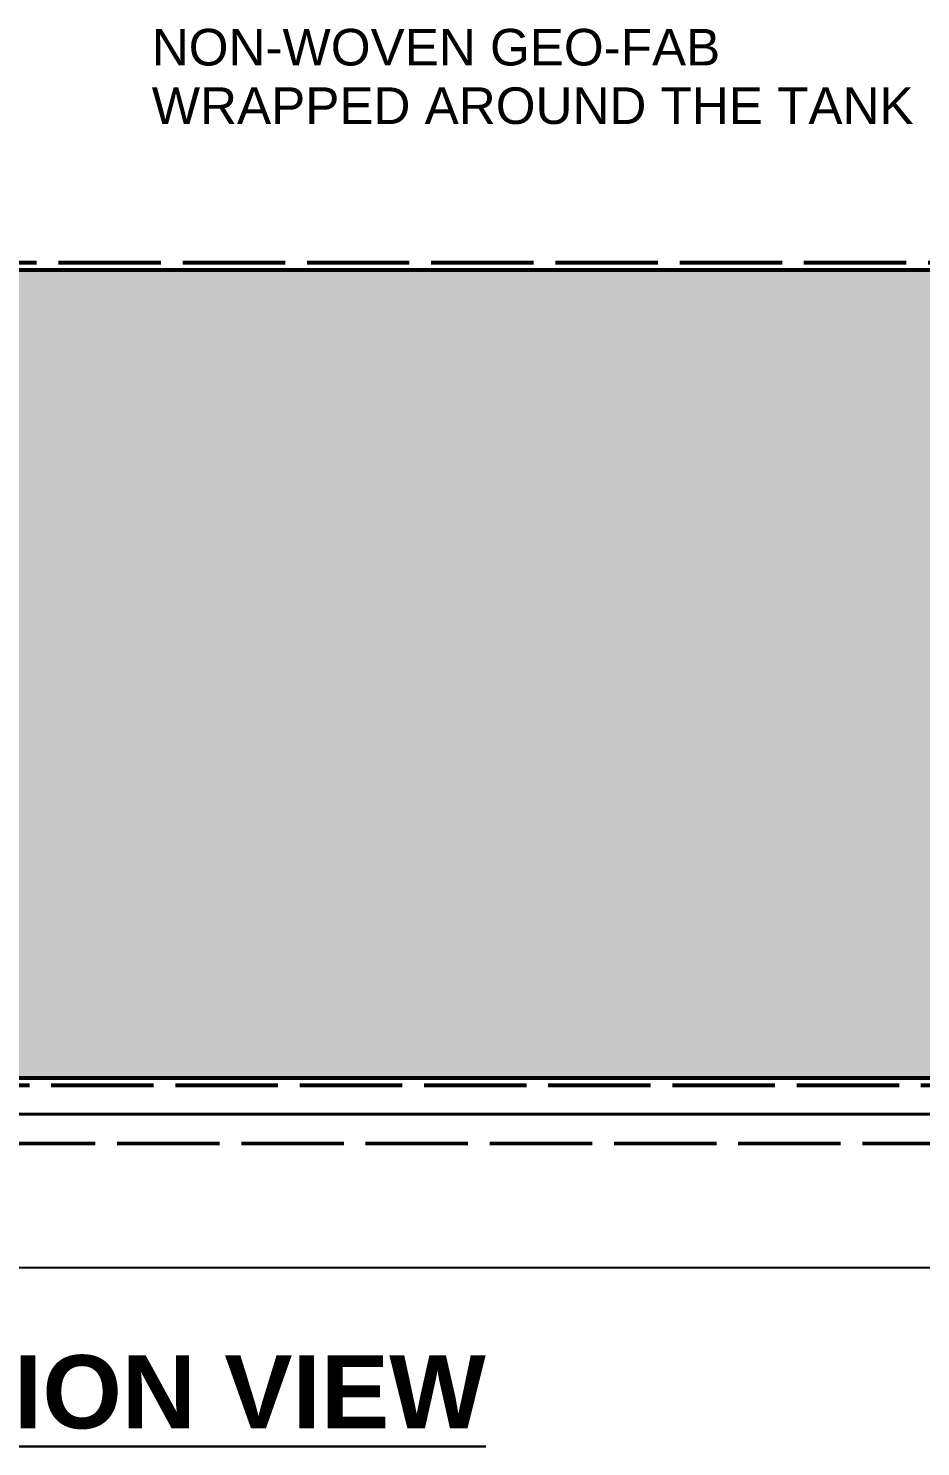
# Model space of a CAD drawing. Header units: millimetres. Extents: x -1212 to 4055, y -853 to 2190.
# Drawn here: x 1890 to 2751, y -356 to 1013 of the extents above; entities that cross this region are included whole.
import ezdxf
from ezdxf.enums import TextEntityAlignment as Align

# ---------------------------------------------------------------- set-up
doc = ezdxf.new("R2010")
doc.units = ezdxf.units.MM
doc.linetypes.add('DASH_99_21', pattern=[119.944444, 98.777778, -21.166667])
for name, color, linetype in [('ANNOTATIONS', 7, 'Continuous'), ('DIMENSIONS', 7, 'Continuous'), ('GEOFAB', 5, 'Continuous'), ('MODULE_ART', 7, 'Continuous'), ('TANK', 7, 'Continuous')]:
    doc.layers.add(name, color=color, linetype=linetype)
doc.styles.add('ARIAL', font='arial.ttf')
doc.styles.add('ARIAL_BOLD', font='arialbd.ttf')
doc.dimstyles.get("Standard").update_dxf_attribs({"dimtxt": 2.5, "dimasz": 2.5, "dimexe": 1.25, "dimexo": 0.625, "dimtad": 1, "dimcen": 2.5, "dimazin": 3, "dimtfac": 1, "dimtmove": 0, "dimatfit": 3})

# ---------------------------------------------------------------- blocks, each defined once
blk = doc.blocks.new('atlancube_face')
at = {"true_color": 0x000000}
blk.add_solid([(-1.8, -1.8), (1151.8, -1.8), (-1.8, 781.8), (1151.8, 781.8)], dxfattribs=at)

msp = doc.modelspace()

# ---------------------------------------------------------------- linework, layer by layer
at = {"layer": 'ANNOTATIONS', "lineweight": 30}
msp.add_line((1118.6, -356.3), (2331.4, -356.3), dxfattribs=at)
at = {"layer": 'GEOFAB', "color": 6, "lineweight": 40}
msp.add_line((-35.3, -35.3), (3485.3, -35.3), dxfattribs=at)
at = {"layer": 'GEOFAB', "color": 5, "linetype": 'DASH_99_21', "lineweight": 50}
msp.add_line((-63.5, -63.5), (3513.5, -63.5), dxfattribs=at)
at = {"layer": 'GEOFAB', "color": 5, "linetype": 'DASH_99_21', "lineweight": 53}
msp.add_lwpolyline([(-7.1, -7.1), (3457.1, -7.1), (3457.1, 787.1), (-7.1, 787.1)], close=True, dxfattribs=at)
at = {"layer": 'TANK', "lineweight": 53}
msp.add_lwpolyline([(0, 0), (3450, 0), (3450, 780), (0, 780)], close=True, dxfattribs=at)

# ---------------------------------------------------------------- block references
at = {"layer": 'MODULE_ART'}
for p in [(1150, 0), (2300, 0)]:
    msp.add_blockref('atlancube_face', p, dxfattribs=at)

# ---------------------------------------------------------------- texts
at = {"layer": 'ANNOTATIONS', "style": 'ARIAL'}
for s, p in [('NON-WOVEN GEO-FAB', (2009, 977.6)), ('WRAPPED AROUND THE TANK', (2009, 921.1))]:
    msp.add_text(s, height=35.362, dxfattribs=at).set_placement(p)
at = {"layer": 'ANNOTATIONS', "style": 'ARIAL_BOLD'}
msp.add_text('FRONT ELEVATION VIEW', height=70.725, dxfattribs=at).set_placement((1725, -338.7), align=Align.CENTER)

# ---------------------------------------------------------------- dimensions: what is measured, and where the dimension line sits
at = {"layer": 'DIMENSIONS'}
msp.add_linear_dim(base=(0, -183.4), p1=(0, -63.5), p2=(3450, -63.5), dimstyle='Standard', override={"dimtxt": 40.414222, "dimasz": 31.75, "dimexe": 21.166667, "dimexo": 0, "dimgap": 17.638889, "dimtad": 1, "dimtih": 0, "dimtoh": 0, "dimdec": 0, "dimtxsty": 'ARIAL', "dimclrd": 7, "dimclre": 7, "dimclrt": 7}, dxfattribs=at).render()

doc.saveas('drawing.dxf')
